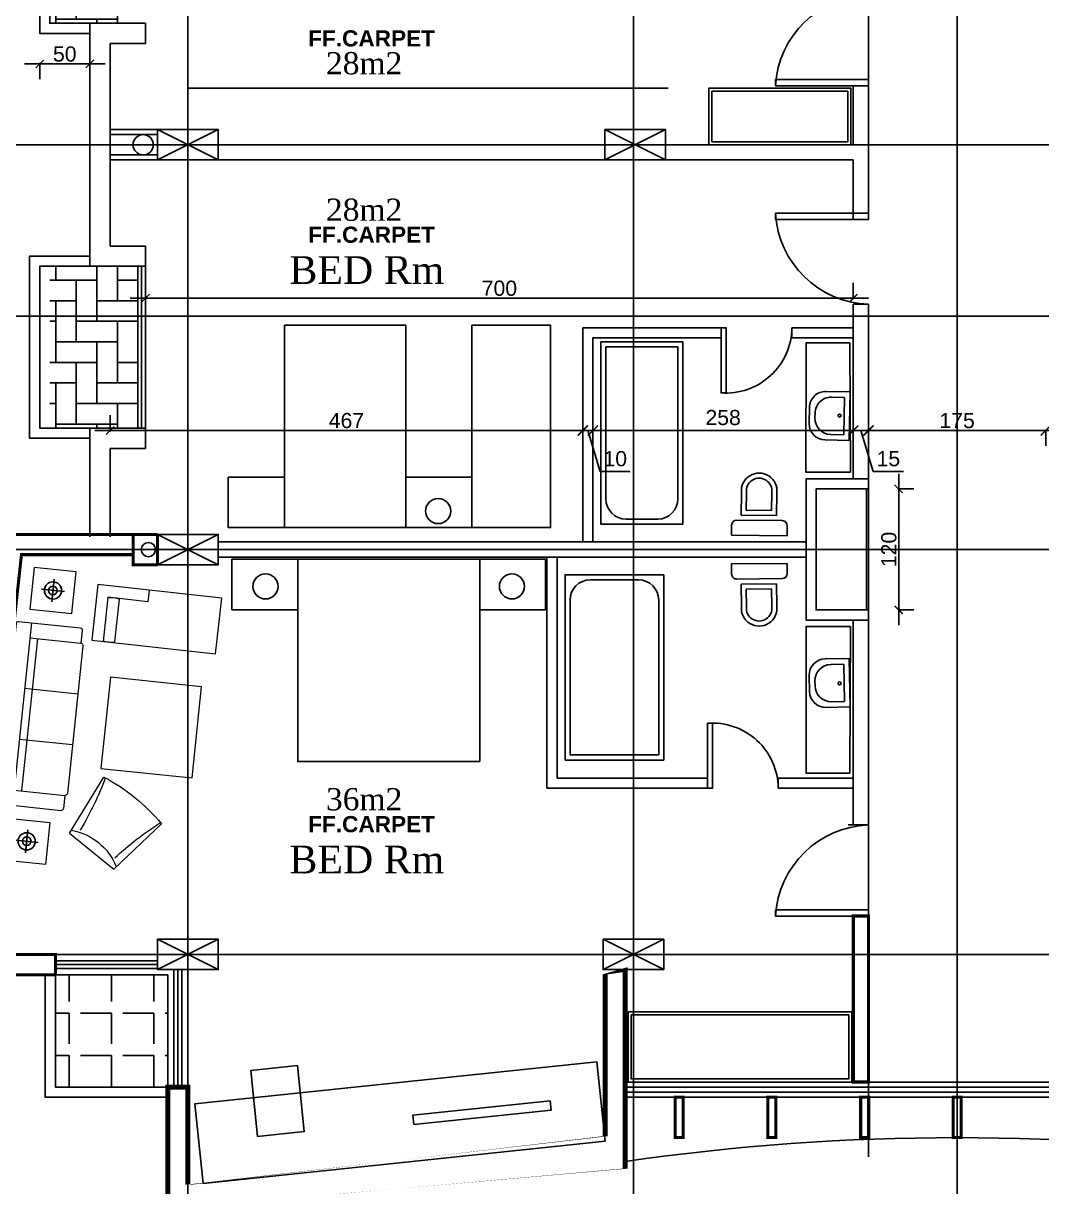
# Model space of a CAD drawing. Extents: x 250879 to 348495, y -51522 to -9360.
# Drawn here: x 302793 to 303800, y -43602 to -42452 of the extents above; entities that cross this region are included whole.
import ezdxf

# ---------------------------------------------------------------- set-up
doc = ezdxf.new("R2010")
doc.units = 0
doc.layers.get('0').update_dxf_attribs({"linetype": 'CONTINUOUS'})
doc.layers.get('DEFPOINTS').update_dxf_attribs({"color": 9, "linetype": 'CONTINUOUS'})
for name, color, linetype in [('AXIS', 1, 'CONTINUOUS'), ('COLUMN', 5, 'CONTINUOUS'), ('FURNITURE', 4, 'CONTINUOUS'), ('HATCH', 8, 'CONTINUOUS'), ('TEXT', 3, 'CONTINUOUS'), ('TRUSS', 2, 'CONTINUOUS'), ('WALL', 7, 'CONTINUOUS'), ('WALL1', 2, 'CONTINUOUS')]:
    doc.layers.add(name, color=color, linetype=linetype)
doc.layers.add('FURN', color=126, linetype='CONTINUOUS', lineweight=9)
doc.styles.get("Standard").update_dxf_attribs({"font": 'sanss___.ttf', "height": 15})
doc.styles.add('style2', font='romantic.ttf', dxfattribs={"height": 50})
doc.styles.add('STYLE4', font='arialbd.ttf', dxfattribs={"height": 0.2})
doc.dimstyles.get("Standard").update_dxf_attribs({"dimtxt": 15, "dimasz": 10, "dimexe": 10, "dimexo": 30, "dimgap": 5, "dimtad": 1, "dimdec": 0, "dimdsep": 46, "dimtxsty": 'Standard', "dimblk1": 'ARCHTICK', "dimblk2": 'ARCHTICK', "dimsah": 1, "dimcen": 2.5, "dimdle": 15, "dimclrd": 3, "dimclre": 3, "dimclrt": 3, "dimazin": 0, "dimtfac": 1, "dimtdec": 0, "dimtmove": 2, "dimatfit": 2, "dimldrblk": 'ARCHTICK', "dimfxl": 1.045499999999997, "dimfxlon": 1, "dimtolj": 1, "dimtzin": 0, "dimarcsym": 0})
doc.dimstyles.new('STANDARD$0', dxfattribs={"dimscale": 0, "dimtxt": 12, "dimasz": 8, "dimexe": 15, "dimexo": 0.0625, "dimgap": 2, "dimtad": 1, "dimdec": 0, "dimzin": 0, "dimdsep": 46, "dimtxsty": 'Standard', "dimblk1": 'ARCHTICK', "dimblk2": 'ARCHTICK', "dimsah": 1, "dimcen": 0.09, "dimdle": 15, "dimclrd": 3, "dimclre": 3, "dimclrt": 3, "dimazin": 0, "dimtfac": 1, "dimtdec": 0, "dimtofl": 0, "dimtmove": 1, "dimatfit": 3, "dimldrblk": 'ARCHTICK', "dimfxl": 1.045499999999997, "dimfxlon": 1, "dimtolj": 1, "dimtzin": 0, "dimarcsym": 0})

# ---------------------------------------------------------------- blocks, each defined once
blk = doc.blocks.new('_ARCHTICK')
at = {"color": 0, "linetype": 'ByBlock', "const_width": 0.15}
blk.add_lwpolyline([(-0.5, -0.5), (0.5, 0.5)], dxfattribs=at)
blk = doc.blocks.new('*D2094')
at = {"layer": 'DEFPOINTS', "color": 0, "linetype": 'ByBlock', "ltscale": 3, "transparency": 16777216}
for p in [(303818.8067199876, -42836.8319740825), (303803.8067199876, -42838.80206414259), (303818.8067199876, -42854.42774559551)]:
    blk.add_point(p, dxfattribs=at)
at = {"layer": 'WALL1', "color": 3, "linetype": 'ByBlock', "lineweight": -2, "ltscale": 3, "transparency": 16777216}
for p, q in [((303788.8067199876, -42854.42774559551), (303833.8067199876, -42854.42774559551)), ((303803.8067199876, -42854.42774559551), (303803.8067199876, -42864.42774559551)), ((303811.3067199876, -42854.42774559551), (303832.8374892184, -42884.77389944166)), ((303818.8067199876, -42854.42774559551), (303818.8067199876, -42864.42774559551)), ((303832.8374892184, -42884.77389944166), (303862.7551846916, -42884.77389944166))]:
    blk.add_line(p, q, dxfattribs=at)
at = {"layer": 'WALL1', "color": 3, "linetype": 'ByBlock', "lineweight": -2, "ltscale": 3, "transparency": 16777216, "xscale": 10, "yscale": 10, "zscale": 10, "rotation": 180}
blk.add_blockref('_ARCHTICK', (303803.8067199876, -42854.42774559551), dxfattribs=at)
at = {"layer": 'WALL1', "color": 3, "linetype": 'ByBlock', "lineweight": -2, "ltscale": 3, "transparency": 16777216, "xscale": 10, "yscale": 10, "zscale": 10}
blk.add_blockref('_ARCHTICK', (303818.8067199876, -42854.42774559551), dxfattribs=at)
at = {"layer": 'WALL1', "color": 3, "linetype": 'ByBlock', "ltscale": 3, "transparency": 16777216, "insert": (303847.796336955, -42872.0475619931), "char_height": 15, "attachment_point": 5}
blk.add_mtext('\\A1;15', dxfattribs=at)
blk = doc.blocks.new('HWB')
at = {"layer": 'FURNITURE'}
for p, q in [((-0.5999999999999979, 0), (0, 0)), ((-0.5999999999999979, -0.3), (-0.5999999999999979, 0)), ((0, 0), (0, -0.3)), ((-0.5300000000000012, -0.0700000000000001), (-0.0700000000000003, -0.0700000000000001)), ((-0.5299999999999976, -0.2299999999999999), (-0.5300000000000012, -0.0700000000000001)), ((-0.0700000000000003, -0.0700000000000001), (-0.0700000000000003, -0.23)), ((-0.2699999999999996, -0.43), (-0.3299999999999983, -0.4299999999999999)), ((-0.1999999999999993, -0.5), (-0.3999999999999986, -0.5))]:
    blk.add_line(p, q, dxfattribs=at)
blk.add_circle((-0.3057465459824762, -0.1263234344937352), 0.018766870451285, dxfattribs=at)
for centre, start, end in [((-0.3299999999999983, -0.2299999999999999), 180, 270), ((-0.2699999999999996, -0.23), 270, 0), ((-0.3999999999999986, -0.3), 180, 270), ((-0.1999999999999993, -0.3), 270, 0)]:
    blk.add_arc(centre, 0.2, start, end, dxfattribs=at)
blk = doc.blocks.new('WC')
at = {"layer": 'FURNITURE'}
for p, q in [((0, 0), (0.5500000000000007, 0)), ((3.6e-15, -0.1), (0, 0)), ((0.5500000000000007, 0), (0.5500000000000043, -0.1)), ((0.5000000000000036, -0.15), (0.0500000000000043, -0.15)), ((0.0936863190779427, -0.2), (0.0936863190779427, -0.4221003212595088)), ((0.4436863190779441, -0.2), (0.0936863190779427, -0.2)), ((0.4436863190779441, -0.4221003212595664), (0.4436863190779441, -0.2)), ((0.1436863190779434, -0.25), (0.1436863190779398, -0.424999999999541)), ((0.3936863190779469, -0.25), (0.1436863190779434, -0.25)), ((0.3936863190779505, -0.4249999999996228), (0.3936863190779469, -0.25))]:
    blk.add_line(p, q, dxfattribs=at)
for centre, radius, start, end in [((0.0500000000000043, -0.1), 0.05, 180, 270), ((0.5000000000000036, -0.1), 0.05, 270, 0), ((0.2686863190779398, -0.440885276755189), 0.1760053253540855, 173.8731819763697, 6.126818023611337), ((0.2686863190779398, -0.440885276755189), 0.1260053253540855, 172.7575472510479, 7.242452748914515)]:
    blk.add_arc(centre, radius, start, end, dxfattribs=at)
blk = doc.blocks.new('*D2098')
at = {"layer": 'DEFPOINTS', "color": 0, "linetype": 'ByBlock', "ltscale": 3, "transparency": 16777216}
for p in [(303613.5340404042, -42836.8319740825), (303628.5340404042, -42838.80206414259), (303613.5340404042, -42854.42774559551)]:
    blk.add_point(p, dxfattribs=at)
at = {"layer": 'WALL1', "color": 3, "linetype": 'ByBlock', "lineweight": -2, "ltscale": 3, "transparency": 16777216}
for p, q in [((303643.5340404042, -42854.42774559551), (303598.5340404042, -42854.42774559551)), ((303613.5340404042, -42854.42774559551), (303613.5340404042, -42864.42774559551)), ((303621.0340404042, -42854.42774559551), (303633.2377441079, -42895.10675794119)), ((303628.5340404042, -42854.42774559551), (303628.5340404042, -42864.42774559551)), ((303633.2377441079, -42895.10675794119), (303663.1554395811, -42895.10675794119))]:
    blk.add_line(p, q, dxfattribs=at)
at = {"layer": 'WALL1', "color": 3, "linetype": 'ByBlock', "lineweight": -2, "ltscale": 3, "transparency": 16777216, "xscale": 10, "yscale": 10, "zscale": 10, "rotation": 180}
blk.add_blockref('_ARCHTICK', (303613.5340404042, -42854.42774559551), dxfattribs=at)
at = {"layer": 'WALL1', "color": 3, "linetype": 'ByBlock', "lineweight": -2, "ltscale": 3, "transparency": 16777216, "xscale": 10, "yscale": 10, "zscale": 10}
blk.add_blockref('_ARCHTICK', (303628.5340404042, -42854.42774559551), dxfattribs=at)
at = {"layer": 'WALL1', "color": 3, "linetype": 'ByBlock', "ltscale": 3, "transparency": 16777216, "insert": (303648.1965918445, -42882.38042049263), "char_height": 15, "attachment_point": 5}
blk.add_mtext('\\A1;15', dxfattribs=at)
blk = doc.blocks.new('*D2099')
at = {"layer": 'DEFPOINTS', "color": 0, "linetype": 'ByBlock', "ltscale": 3, "transparency": 16777216}
for p in [(303356.0109185567, -42831.74052374006), (303613.5340404042, -42836.8319740825), (303356.0109185567, -42854.42774559551)]:
    blk.add_point(p, dxfattribs=at)
at = {"layer": 'WALL1', "color": 3, "linetype": 'ByBlock', "lineweight": -2, "ltscale": 3, "transparency": 16777216}
for p, q in [((303628.5340404042, -42854.42774559551), (303341.0109185567, -42854.42774559551)), ((303356.0109185567, -42854.42774559551), (303356.0109185567, -42864.42774559551)), ((303613.5340404042, -42854.42774559551), (303613.5340404042, -42864.42774559551))]:
    blk.add_line(p, q, dxfattribs=at)
at = {"layer": 'WALL1', "color": 3, "linetype": 'ByBlock', "lineweight": -2, "ltscale": 3, "transparency": 16777216, "xscale": 10, "yscale": 10, "zscale": 10, "rotation": 180}
blk.add_blockref('_ARCHTICK', (303356.0109185567, -42854.42774559551), dxfattribs=at)
at = {"layer": 'WALL1', "color": 3, "linetype": 'ByBlock', "lineweight": -2, "ltscale": 3, "transparency": 16777216, "xscale": 10, "yscale": 10, "zscale": 10}
blk.add_blockref('_ARCHTICK', (303613.5340404042, -42854.42774559551), dxfattribs=at)
at = {"layer": 'WALL1', "color": 3, "linetype": 'ByBlock', "ltscale": 3, "transparency": 16777216, "insert": (303484.7724794804, -42841.70140814695), "char_height": 15, "attachment_point": 5}
blk.add_mtext('\\A1;258', dxfattribs=at)
blk = doc.blocks.new('*D2100')
at = {"layer": 'DEFPOINTS', "color": 0, "linetype": 'ByBlock', "ltscale": 3, "transparency": 16777216}
for p in [(303346.0109185567, -42831.74052374006), (303356.0109185567, -42831.74052374006), (303346.0109185567, -42854.42774559551)]:
    blk.add_point(p, dxfattribs=at)
at = {"layer": 'WALL1', "color": 3, "linetype": 'ByBlock', "lineweight": -2, "ltscale": 3, "transparency": 16777216}
for p, q in [((303346.0109185567, -42854.42774559551), (303336.0109185567, -42854.42774559551)), ((303346.0109185567, -42854.42774559551), (303346.0109185567, -42864.42774559551)), ((303356.0109185567, -42854.42774559551), (303346.0109185567, -42854.42774559551)), ((303356.0109185567, -42854.42774559551), (303346.0109185567, -42854.42774559551)), ((303351.0109185567, -42854.42774559551), (303363.2146222604, -42895.10675794119)), ((303356.0109185567, -42854.42774559551), (303356.0109185567, -42864.42774559551)), ((303356.0109185567, -42854.42774559551), (303366.0109185567, -42854.42774559551)), ((303363.2146222604, -42895.10675794119), (303392.9882848118, -42895.10675794119))]:
    blk.add_line(p, q, dxfattribs=at)
at = {"layer": 'WALL1', "color": 3, "linetype": 'ByBlock', "lineweight": -2, "ltscale": 3, "transparency": 16777216, "xscale": 10, "yscale": 10, "zscale": 10}
blk.add_blockref('_ARCHTICK', (303346.0109185567, -42854.42774559551), dxfattribs=at)
at = {"layer": 'WALL1', "color": 3, "linetype": 'ByBlock', "lineweight": -2, "ltscale": 3, "transparency": 16777216, "xscale": 10, "yscale": 10, "zscale": 10, "rotation": 180}
blk.add_blockref('_ARCHTICK', (303356.0109185567, -42854.42774559551), dxfattribs=at)
at = {"layer": 'WALL1', "color": 3, "linetype": 'ByBlock', "ltscale": 3, "transparency": 16777216, "insert": (303378.1014535361, -42882.38042049263), "char_height": 15, "attachment_point": 5}
blk.add_mtext('\\A1;10', dxfattribs=at)
blk = doc.blocks.new('COLUMN')
at = {"layer": 'AXIS'}
for p, q in [((236924.6994773077, -9644.256519553426), (236984.6994773077, -9674.256519553426)), ((236984.6994773077, -9644.256519553426), (236924.6994773077, -9674.256519553426))]:
    blk.add_line(p, q, dxfattribs=at)
at = {"layer": 'COLUMN'}
blk.add_lwpolyline([(236924.6994773077, -9644.256519553426), (236984.6994773077, -9644.256519553426), (236984.6994773077, -9674.256519553426), (236924.6994773077, -9674.256519553426)], close=True, dxfattribs=at)
blk = doc.blocks.new('*D2109')
at = {"layer": 'DEFPOINTS', "color": 0, "linetype": 'Continuous', "transparency": 16777216}
for p in [(303628.5340404041, -42854.42774559556), (303628.5340404041, -42854.42774559551), (303803.8067199877, -42854.42774559545)]:
    blk.add_point(p, dxfattribs=at)
at = {"layer": 'WALL', "color": 3, "linetype": 'Continuous', "lineweight": -2, "transparency": 16777216}
for p, q in [((303628.5340404041, -42854.42774559551), (303628.5340404041, -42839.42774559551)), ((303818.8067199877, -42854.42774559551), (303613.5340404041, -42854.42774559551)), ((303803.8067199877, -42854.42774559551), (303803.8067199877, -42869.42774559551))]:
    blk.add_line(p, q, dxfattribs=at)
at = {"layer": 'WALL', "color": 3, "linetype": 'Continuous', "lineweight": -2, "transparency": 16777216, "xscale": 8, "yscale": 8, "zscale": 8, "rotation": 180}
blk.add_blockref('_ARCHTICK', (303628.5340404041, -42854.42774559551), dxfattribs=at)
at = {"layer": 'WALL', "color": 3, "linetype": 'Continuous', "lineweight": -2, "transparency": 16777216, "xscale": 8, "yscale": 8, "zscale": 8}
blk.add_blockref('_ARCHTICK', (303803.8067199877, -42854.42774559551), dxfattribs=at)
at = {"layer": 'WALL', "color": 3, "linetype": 'Continuous', "transparency": 16777216, "insert": (303716.170380196, -42844.70140814695), "char_height": 15, "attachment_point": 5}
blk.add_mtext('\\A1;175', dxfattribs=at)
blk = doc.blocks.new('*D2110')
at = {"layer": 'DEFPOINTS', "color": 0, "linetype": 'Continuous', "transparency": 16777216}
for p in [(302878.5340404041, -42854.42774559551), (303346.0109185567, -42854.42774559551), (302878.5340404041, -42872.0804595817)]:
    blk.add_point(p, dxfattribs=at)
at = {"layer": 'WALL', "color": 3, "linetype": 'Continuous', "lineweight": -2, "transparency": 16777216}
for p, q in [((302878.5340404041, -42855.47324559551), (302878.5340404041, -42839.42774559551)), ((303346.0109185567, -42854.42774559551), (303346.0109185567, -42839.42774559551)), ((303361.0109185567, -42854.42774559551), (302863.5340404041, -42854.42774559551))]:
    blk.add_line(p, q, dxfattribs=at)
at = {"layer": 'WALL', "color": 3, "linetype": 'Continuous', "lineweight": -2, "transparency": 16777216, "xscale": 8, "yscale": 8, "zscale": 8, "rotation": 180}
blk.add_blockref('_ARCHTICK', (302878.5340404041, -42854.42774559551), dxfattribs=at)
at = {"layer": 'WALL', "color": 3, "linetype": 'Continuous', "lineweight": -2, "transparency": 16777216, "xscale": 8, "yscale": 8, "zscale": 8}
blk.add_blockref('_ARCHTICK', (303346.0109185567, -42854.42774559551), dxfattribs=at)
at = {"layer": 'WALL', "color": 3, "linetype": 'Continuous', "transparency": 16777216, "insert": (303112.2724794804, -42844.69112008111), "char_height": 15, "attachment_point": 5}
blk.add_mtext('\\A1;467', dxfattribs=at)
blk = doc.blocks.new('*D2111')
at = {"layer": 'DEFPOINTS', "color": 0, "linetype": 'Continuous', "transparency": 16777216}
for p in [(303628.5340404042, -42912.20967710655), (303628.5340404042, -43031.78665578376), (303658.4552853223, -43031.78665578376)]:
    blk.add_point(p, dxfattribs=at)
at = {"layer": 'WALL', "color": 3, "linetype": 'Continuous', "lineweight": -2, "transparency": 16777216}
for p, q in [((303658.4552853223, -42897.20967710655), (303658.4552853223, -43046.78665578376)), ((303657.4097853223, -42912.20967710655), (303673.4552853223, -42912.20967710655)), ((303657.4097853223, -43031.78665578376), (303673.4552853223, -43031.78665578376))]:
    blk.add_line(p, q, dxfattribs=at)
at = {"layer": 'WALL', "color": 3, "linetype": 'Continuous', "lineweight": -2, "transparency": 16777216, "xscale": 8, "yscale": 8, "zscale": 8}
for p, rotation in [((303658.4552853223, -42912.20967710655), 90), ((303658.4552853223, -43031.78665578376), 270)]:
    blk.add_blockref('_ARCHTICK', p, dxfattribs=dict(at, rotation=rotation))
at = {"layer": 'WALL', "color": 3, "linetype": 'Continuous', "transparency": 16777216, "insert": (303648.7289478737, -42971.99816644511), "char_height": 15, "attachment_point": 5, "rotation": 90}
blk.add_mtext('\\A1;120', dxfattribs=at)
blk = doc.blocks.new('A$C237F6A72')
at = {"layer": 'FURNITURE', "color": 1}
for p, q in [((-150, 0), (150, 0)), ((0, -150), (0, 150))]:
    blk.add_line(p, q, dxfattribs=at)
at = {"layer": 'FURNITURE', "color": 2}
blk.add_circle((0, 0), 112.5, dxfattribs=at)
at = {"layer": 'FURNITURE', "color": 1}
blk.add_circle((0, 0), 56.25, dxfattribs=at)
blk = doc.blocks.new('sof4')
at = {"layer": 'FURN'}
for p, q in [((310711.8590727946, -66838.30616509654), (310711.9696682334, -66799.80632394725)), ((310711.9696682334, -66799.80632394725), (310750.4695093674, -66799.91691937679)), ((310750.4695093674, -66799.91691937679), (310750.3589139378, -66838.4167605261)), ((310576.7898944574, -66809.73596225698), (310690.8894236624, -66809.40819762029)), ((310576.9366847548, -66860.8357514188), (310576.7898944574, -66809.73596225698)), ((310643.6396186235, -66809.54392837474), (310643.6697810134, -66820.04388505183)), ((310690.8894236624, -66809.40819762029), (310691.0362139599, -66860.5079867821)), ((310643.6697810134, -66820.04388505183), (310680.419629377, -66819.93831668726)), ((310669.9210709522, -66820.4552299531), (310670.0344931118, -66859.93909599398)), ((310680.419629377, -66819.93831668726), (310680.5362572846, -66860.53814917199)), ((310750.3589139378, -66838.4167605261), (310711.8590727946, -66838.30616509654)), ((310700.613748491, -66852.52218521343), (310700.5795644491, -66864.42213611412)), ((310759.4195383507, -66850.59110326134), (310702.719772304, -66850.42822635599)), ((310747.519587452, -66850.55691921947), (310747.0369892139, -67018.5562260445)), ((310761.5134972078, -66852.69712707473), (310761.0429639256, -67016.49645122892)), ((310691.0362139599, -66860.5079867821), (310576.9366847548, -66860.8357514188)), ((310698.4735406361, -66866.51609497156), (310698.0834403936, -67002.31553465352)), ((310747.4793709322, -66864.55686145558), (310700.5795644491, -66864.42213611412)), ((310740.4793998153, -66864.53675319566), (310740.0772346169, -67004.53617554846)), ((310586.1583030853, -66976.09390936217), (310586.3996022044, -66892.09425594549)), ((310586.3996022044, -66892.09425594549), (310670.3992556069, -66892.33555506452)), ((310670.3992556069, -66892.33555506452), (310670.1579564878, -66976.3352084812)), ((310698.3455180479, -66911.08257775374), (310747.3453158661, -66911.22333557319)), ((310698.2114629818, -66957.74905187135), (310747.2112607999, -66957.88980969078)), ((310670.1579564878, -66976.3352084812), (310586.1583030853, -66976.09390936217)), ((310692.2781989138, -67038.42858129632, -129.5000000000005), (310666.5329775208, -66983.92182745891, -129.5000000000005)), ((310700.1773992507, -67004.42155846691), (310700.1432152088, -67016.32150936761)), ((310747.0772057337, -67004.55628380839), (310700.1773992507, -67004.42155846691)), ((310758.9369401126, -67018.59041008636), (310702.2371740659, -67018.427533181)), ((310648.5329539038, -67066.71909362529, -129.5000000000005), (310609.3839237405, -67020.88072459589, -129.5000000000005)), ((310692.2781989138, -67038.42858129632, -129.5000000000005), (310648.5329539038, -67066.71909362529, -129.5000000000005)), ((310711.3066801375, -67030.60190142988), (310711.1960847172, -67069.10174257922)), ((310749.8065212808, -67030.71249685944), (310711.3066801375, -67030.60190142988)), ((310749.6959258512, -67069.21233800876), (310749.8065212808, -67030.71249685944)), ((310711.1960847172, -67069.10174257922), (310749.6959258512, -67069.21233800876))]:
    blk.add_line(p, q, dxfattribs=at)
at = {"layer": 'FURN', "extrusion": (0, 0, -1)}
for centre, major_axis, ratio, start_param, end_param in [((310675.2551654022, -66849.72216318153), (-21.03575461048462, -21.03575461048462), 0.999999999999561, 2.17591654456125, 2.530727210802588), ((310675.2003553371, -66830.64200037555), (21.03575461049818, -21.03575461049817), 0.9999999999984527, 0.6051202177653576, 0.9599308840066992)]:
    blk.add_ellipse(centre, major_axis=major_axis, ratio=ratio, start_param=start_param, end_param=end_param, dxfattribs=at)
at = {"layer": 'FURN'}
for centre, major_axis, ratio, start_param, end_param in [((310702.7137398261, -66852.5282176914), (-1.484924240314714, 1.484924240314714), 0.9999999999853907, -0.7882707759022399, 0.7825255508929287), ((310759.4135058727, -66852.69109459675), (1.484924240315464, 1.484924240315464), 0.9999999999844601, 5.494914531262545, 7.0657108580596), ((310700.5735319711, -66866.52212744954), (-1.484924240314714, 1.484924240314714), 0.9999999999853907, -0.7882707759022399, 0.7825255508929287), ((310936.3105632148, -67463.73920160359, -129.5000000000005), (-300.1553933368281, 464.126314870148), 0.5624999999374991, -0.1096708657004264, 0.1096708661087809), ((310781.8018174208, -67008.19766940255, -129.5000000000005), (-87.30070557346038, 158.0209706872537), 0.5554791621747982, 1.129114965734713, 1.432360539564239), ((310700.1834317286, -67002.3215671315), (-1.484924240321457, 1.484924240321457), 0.9999999999763083, 0.78252555089747, 2.353321877683012), ((310702.2432065438, -67016.32754184559), (1.484924240315464, 1.484924240315463), 0.9999999999843809, 2.353321877672712, 3.924118204497563), ((310758.9429725906, -67016.49041875094), (1.484924240322159, 1.484924240322158), 0.9999999999754433, 3.924118204474315, 5.494914531258036), ((310584.2396062213, -67135.96323958992, -129.5000000000005), (-108.3030513917697, 144.4385316561531), 0.5554791622173312, -1.432360539158576, -1.129114965333148), ((310779.8800258947, -67221.8527307522, -129.5000000000005), (-114.9358307094838, 177.7237548749509), 0.4964280931547385, -0.252972749208586, 0.2529727495352738)]:
    blk.add_ellipse(centre, major_axis=major_axis, ratio=ratio, start_param=start_param, end_param=end_param, dxfattribs=at)
at = {"layer": 'FURN', "extrusion": (0, 0, -1), "xscale": 0.06999999998515705, "yscale": 0.06999999998515705, "zscale": -0.06999999999999999, "rotation": 0.1645885730766123}
for p in [(-310731.1642910808, -66819.11154223667), (-310730.5013029941, -67049.90711971931)]:
    blk.add_blockref('A$C237F6A72', p, dxfattribs=at)
blk = doc.blocks.new('*D1651')
at = {"layer": 'DEFPOINTS', "color": 0, "linetype": 'Continuous', "transparency": 16777216}
for p in [(302913.5340404041, -42723.63052602953), (302913.5340404041, -42735.68913711767), (303613.5340404042, -42744.9788693805)]:
    blk.add_point(p, dxfattribs=at)
at = {"layer": 'WALL', "color": 3, "linetype": 'Continuous', "lineweight": -2, "transparency": 16777216}
for p, q in [((302913.5340404041, -42724.67602602953), (302913.5340404041, -42708.63052602953)), ((303613.5340404042, -42724.67602602953), (303613.5340404042, -42708.63052602953)), ((303628.5340404042, -42723.63052602953), (302898.5340404041, -42723.63052602953))]:
    blk.add_line(p, q, dxfattribs=at)
at = {"layer": 'WALL', "color": 3, "linetype": 'Continuous', "lineweight": -2, "transparency": 16777216, "xscale": 8, "yscale": 8, "zscale": 8, "rotation": 180}
blk.add_blockref('_ARCHTICK', (302913.5340404041, -42723.63052602953), dxfattribs=at)
at = {"layer": 'WALL', "color": 3, "linetype": 'Continuous', "lineweight": -2, "transparency": 16777216, "xscale": 8, "yscale": 8, "zscale": 8}
blk.add_blockref('_ARCHTICK', (303613.5340404042, -42723.63052602953), dxfattribs=at)
at = {"layer": 'WALL', "color": 3, "linetype": 'Continuous', "transparency": 16777216, "insert": (303263.5340404041, -42713.90418858096), "char_height": 15, "attachment_point": 5}
blk.add_mtext('\\A1;700', dxfattribs=at)
blk = doc.blocks.new('*D1766')
at = {"layer": 'DEFPOINTS', "color": 0, "linetype": 'Continuous', "transparency": 16777216}
for p in [(302808.9027341888, -42461.9158733158), (302858.5340404041, -42461.9158733158), (302808.9027341888, -42492.10242848048)]:
    blk.add_point(p, dxfattribs=at)
at = {"layer": 'WALL', "color": 3, "linetype": 'Continuous', "lineweight": -2, "transparency": 16777216}
for p, q in [((302808.9027341888, -42491.05692848048), (302808.9027341888, -42507.10242848048)), ((302858.5340404041, -42491.05692848048), (302858.5340404041, -42507.10242848048)), ((302873.5340404041, -42492.10242848048), (302793.9027341888, -42492.10242848048))]:
    blk.add_line(p, q, dxfattribs=at)
at = {"layer": 'WALL', "color": 3, "linetype": 'Continuous', "lineweight": -2, "transparency": 16777216, "xscale": 8, "yscale": 8, "zscale": 8, "rotation": 180}
blk.add_blockref('_ARCHTICK', (302808.9027341888, -42492.10242848048), dxfattribs=at)
at = {"layer": 'WALL', "color": 3, "linetype": 'Continuous', "lineweight": -2, "transparency": 16777216, "xscale": 8, "yscale": 8, "zscale": 8}
blk.add_blockref('_ARCHTICK', (302858.5340404041, -42492.10242848048), dxfattribs=at)
at = {"layer": 'WALL', "color": 3, "linetype": 'Continuous', "transparency": 16777216, "insert": (302833.7183872964, -42482.37609103192), "char_height": 15, "attachment_point": 5}
blk.add_mtext('\\A1;50', dxfattribs=at)

msp = doc.modelspace()

# ---------------------------------------------------------------- hatches: boundary and pattern name
at = {"layer": 'AXIS'}
h = msp.add_hatch(dxfattribs=at)
h.set_pattern_fill('AR-HBONE', color=256, scale=0.2, angle=45, style=0)
h.set_pattern_definition([(90, (541483.1772568962, -31312.57706062943), (20.32, 20.32000000000001), [60.96000000000001, -20.32]), (7.016709298534877e-15, (541483.1772568962, -31292.25707447983), (20.32, 20.32000000000001), [60.96000000000001, -20.32])])
h.paths.add_polyline_path([(302818.9027341888, -42291.9158733158), (302818.9027341888, -42451.9158733158), (302905.8761596057, -42451.9158733158), (302905.8761596057, -42291.9158733158)])
h = msp.add_hatch(dxfattribs=at)
h.set_pattern_fill('AR-HBONE', color=256, scale=0.2, angle=45, style=0)
h.set_pattern_definition([(90, (541483.1772568962, -31712.74164689532), (20.32, 20.32000000000001), [60.96000000000001, -20.32]), (7.016709298534877e-15, (541483.1772568962, -31692.42166074572), (20.32, 20.32000000000001), [60.96000000000001, -20.32])])
h.paths.add_polyline_path([(302818.9027341888, -42692.0804595817), (302818.9027341888, -42852.0804595817), (302905.8761596057, -42852.0804595817), (302905.8761596057, -42692.0804595817)])
h = msp.add_hatch(dxfattribs=at)
h.set_pattern_fill('ANGLE', color=256, scale=6, style=0)
h.set_pattern_definition([(180, (541431.5061972954, -52231.4192722681), (0, -41.91), [30.48, -11.43]), (270, (541431.5061972954, -52231.4192722681), (41.91, -2.566247367613279e-15), [30.48, -11.43])])
h.paths.add_polyline_path([(302824.4706858156, -43503.39069356932), (302935.5340404042, -43503.39069356926), (302935.5340404042, -43392.32733898074), (302824.4706858156, -43392.32733898103)])

# ---------------------------------------------------------------- linework, layer by layer
for p, q in [((302955.5340404041, -39780.65993761762), (302955.5340404041, -43803.29106769748)), ((303396.0109185566, -39780.65993761762), (303396.0109185566, -43810.85676950975)), ((303716.1703801959, -43962.01042742735), (303716.1703801959, -40045.98190001406)), ((302592.1842586139, -42571.99816644875), (304937.5515459523, -42571.99816644875)), ((304836.3765586365, -42972.16275271685), (302494.7892144407, -42972.16275271241)), ((302595.9642017565, -42972.16275271473), (304937.5515459523, -42972.16275271473)), ((302600.6777706598, -43372.32733898071), (304937.5515459523, -43372.32733898071))]:
    msp.add_line(p, q, dxfattribs=at)
at = {"layer": 'FURNITURE'}
for p, q in [((303628.5340404039, -42513.61983645544), (303536.5706894518, -42513.61983645544)), ((303430.5340404041, -42516.16852923412), (302955.5340404041, -42516.16852923412)), ((302955.5340404041, -42516.16852923412), (302955.5340404041, -42556.99816644875)), ((303628.5340404041, -42639.71613555541), (303536.5706894519, -42639.71613555541)), ((303628.534040404, -42729.71613555541), (303613.5340404041, -42729.71613555541)), ((303628.534040404, -42729.71613555543), (303613.5340404041, -42729.71613555541)), ((303628.534040404, -42729.71613555541), (303613.5340404041, -42729.71613555541)), ((303628.534040404, -42729.71613555541), (303613.5340404041, -42729.71613555541)), ((303628.534040404, -43244.31627004759), (303608.534040404, -43244.31627004759)), ((303628.534040404, -43244.31627004759), (303608.534040404, -43244.31627004759)), ((303628.534040404, -43244.31627004759), (303608.534040404, -43244.31627004759)), ((303628.534040404, -43244.31627004759), (303608.534040404, -43244.31627004759)), ((303628.5340404041, -43334.31627004757), (303536.5706894519, -43334.31627004754))]:
    msp.add_line(p, q, dxfattribs=at)
at = {"layer": 'FURNITURE', "ltscale": 3}
for points in [[(302858.5340404041, -42461.9158733158), (302808.9027341888, -42461.9158733158), (302808.9027341888, -42281.9158733158), (302858.5340404041, -42281.9158733158)], [(302872.2051000049, -42451.9158733158), (302818.9027341888, -42451.9158733158), (302818.9027341888, -42291.9158733158), (302872.2051000049, -42291.9158733158), (302872.2051000049, -42291.9158733158)], [(302858.5340404041, -42862.0804595817), (302798.9027341888, -42862.0804595817), (302798.9027341888, -42682.0804595817), (302858.5340404041, -42682.0804595817)], [(302872.2051000049, -42852.0804595817), (302808.9027341888, -42852.0804595817), (302808.9027341888, -42692.0804595817), (302872.2051000049, -42692.0804595817), (302872.2051000049, -42692.0804595817)], [(302935.5340404043, -43392.32733898074), (302824.4706858157, -43392.32733898109)], [(302935.5340404042, -43392.32733898065), (302935.5340404042, -43523.39069356923)]]:
    msp.add_lwpolyline(points, dxfattribs=at)
at = {"layer": 'FURNITURE', "flags": 128}
for points in [[(303628.534040404, -42513.61983645544), (303536.5706894518, -42513.61983645544), (303536.5706894518, -42507.61983645541), (303628.5340404039, -42507.61983645544), (303628.5340404039, -42513.61983645544)], [(303628.5340404041, -42639.71613555541), (303536.5706894519, -42639.71613555541), (303536.5706894519, -42645.71613555543), (303628.5340404041, -42645.71613555541), (303628.5340404041, -42639.71613555541)], [(303628.5340404042, -43334.31627004754), (303536.5706894519, -43334.31627004754), (303536.5706894519, -43328.31627004754), (303628.5340404041, -43328.31627004754), (303628.5340404041, -43334.31627004757)]]:
    msp.add_lwpolyline(points, dxfattribs=at)
at = {"layer": 'FURNITURE'}
for points in [[(303470.5340404042, -42572.16852923412), (303470.5340404042, -42516.16852923412), (303611.0762233763, -42516.16852923412), (303611.0762233763, -42572.16852923412)], [(303445.0538702276, -42947.02624414971), (303363.8459452781, -42947.02624414971), (303363.8459452781, -42766.84819317978), (303445.0538702277, -42766.84819317978)], [(302995.4120722614, -42900.4382099841), (302995.4120722614, -42950.4382099841), (303051.1114232517, -42950.4382099841), (303051.1114232517, -42900.4382099841)], [(303426.0273849803, -42996.97008874773), (303328.3993252038, -42996.97008874773), (303328.3993252038, -43180.14813971766), (303426.0273849803, -43180.14813971766)], [(303610.7138407913, -43048.28665579092), (303610.0662071944, -43193.15539155754), (303566.8633476501, -43193.15539155754), (303566.7359941957, -43048.28665579092)], [(302935.5340404041, -43392.32733898074), (302824.4706858156, -43392.32733898079), (302824.4706858156, -43503.39069356932), (302935.5340404041, -43503.39069356926)], [(303390.9811594981, -43429.12960722878), (303612.0727859444, -43429.12960722855), (303612.0727859444, -43498.39069356937), (303390.9811594982, -43498.3906935696)], [(303393.9811594981, -43432.12960722878), (303609.0727859444, -43432.12960722855), (303609.0727859444, -43495.39069356937), (303393.9811594982, -43495.3906935696)]]:
    msp.add_lwpolyline(points, close=True, dxfattribs=at)
for points in [[(303473.5340404042, -42569.16852923412), (303473.5340404042, -42519.16852923412), (303608.0762233763, -42519.16852923412), (303608.0762233763, -42569.16852923412), (303473.5340404042, -42569.16852923412)], [(303628.5340404041, -42912.20967710655), (303628.5340404041, -43031.78665578376), (303626.5340404041, -43031.78665578376), (303626.5340404041, -42912.20967710655), (303628.5340404041, -42912.20967710655)], [(302814.4706858156, -43392.32733898071), (302814.4706858156, -43513.39069356932), (302935.5340404042, -43513.39069356926)], [(304044.3330887987, -43498.39069356926), (303388.0076715933, -43498.39069356924)], [(304044.3330887987, -43513.39069356926), (303388.0076715933, -43513.39069356924)]]:
    msp.add_lwpolyline(points, dxfattribs=at)
at = {"layer": 'FURNITURE', "ltscale": 3}
for points in [[(302905.8761596057, -42692.0804595817), (302913.5340404041, -42692.0804595817), (302913.5340404041, -42852.08045958161), (302905.8761596057, -42852.08045958161)], [(302925.5340404042, -43386.15627937996), (302925.5340404041, -43378.49839858163), (302824.4706858157, -43378.49839858185), (302824.4706858157, -43386.15627938018)], [(302941.705100005, -43387.32733898071), (302949.3629808033, -43387.32733898071), (302949.3629808033, -43503.39069356923), (302941.705100005, -43503.39069356923)], [(303368.0076715934, -43556.95864519625), (302970.4406978982, -43598.67543688302), (302962.187312108, -43520.0194933483), (303359.7542858032, -43478.30270166154)], [(303063.7643376581, -43482.17553478597), (303017.5613816563, -43487.02362131823), (303024.3984534352, -43552.18189035507), (303070.601409437, -43547.33380382281)], [(303313.7129579696, -43516.91139370369), (303178.0724690951, -43531.14418061272), (303179.0422916164, -43540.38672754036), (303314.682780491, -43526.15394063133)]]:
    msp.add_lwpolyline(points, close=True, dxfattribs=at)
at = {"layer": 'FURNITURE', "linetype": 'Continuous'}
for points in [[(303171.1114232517, -42750.4382099841), (303171.1114232517, -42950.4382099841), (303051.1114232517, -42950.4382099841), (303051.1114232517, -42750.4382099841), (303171.1114232517, -42750.4382099841)], [(303236.1114232517, -42750.4382099841), (303236.1114232517, -42950.4382099841), (303314.1114232517, -42950.4382099841), (303314.1114232517, -42750.4382099841), (303236.1114232517, -42750.4382099841)], [(303171.1114232517, -42950.4382099841), (303236.1114232517, -42950.4382099841), (303236.1114232517, -42900.4382099841), (303171.1114232517, -42900.4382099841), (303171.1114232517, -42950.4382099841)], [(303064.0607609237, -42981.63858997039), (302999.0607609237, -42981.63858997055), (302999.0607609238, -43031.63858997055), (303064.0607609238, -43031.63858997039), (303064.0607609237, -42981.63858997039)], [(303244.0607609242, -43181.63858997009), (303244.0607609237, -42981.63858997009), (303064.0607609237, -42981.63858997039), (303064.0607609242, -43181.63858997039), (303244.0607609242, -43181.63858997009)], [(303244.0607609237, -42981.63858997009), (303309.0607609237, -42981.63858996992), (303309.0607609238, -43031.63858996992), (303244.0607609238, -43031.63858997009), (303244.0607609237, -42981.63858997009)]]:
    msp.add_lwpolyline(points, dxfattribs=at)
at = {"layer": 'FURNITURE', "linetype": 'Continuous', "flags": 128}
for points in [[(303482.8049391881, -42752.95427105843), (303482.8049391881, -42817.25958812903), (303487.8049391881, -42817.25958812903), (303487.8049391881, -42752.95427105843), (303482.8049391881, -42752.95427105843)], [(303469.3222326995, -43208.04206183904), (303469.3222326995, -43143.73674476844), (303474.3222326995, -43143.73674476844), (303474.3222326995, -43208.04206183904), (303469.3222326995, -43208.04206183904)]]:
    msp.add_lwpolyline(points, dxfattribs=at)
at = {"layer": 'FURNITURE', "linetype": 'Continuous'}
msp.add_lwpolyline([(303610.7138407913, -42895.70967710655), (303610.0662071944, -42767.84094133993), (303566.8633476502, -42767.84094133993), (303566.707927175, -42895.70967710652)], close=True, dxfattribs=at)
at = {"layer": 'FURNITURE'}
for points in [[(303420.0538702276, -42942.02624414971), (303388.8459452781, -42942.02624414971, -0.414213562373095), (303368.8459452781, -42922.02624414971), (303368.8459452781, -42771.84819317978), (303440.0538702277, -42771.84819317978), (303440.0538702277, -42922.02624414971, -0.414213562373095)], [(303401.0273849803, -43001.97008874773), (303353.3993252038, -43001.97008874773, 0.414213562373095), (303333.3993252038, -43021.97008874773), (303333.3993252038, -43175.14813971766), (303421.0273849803, -43175.14813971766), (303421.0273849803, -43021.97008874773, 0.414213562373095)]]:
    msp.add_lwpolyline(points, format="xyb", close=True, dxfattribs=at)
for centre, start, end in [((303632.0149085523, -42519.16140599245), 92.08653554906778, 176.677090669251), ((303632.0149085526, -42634.17456601839), 183.3229093311652, 267.9134644509323), ((303632.0149085526, -43339.85783958459), 92.08653554906778, 176.6770906688348)]:
    msp.add_arc(centre, 95.6049577828679, start, end, dxfattribs=at)
at = {"layer": 'FURNITURE', "linetype": 'Continuous'}
for centre, start, end in [((303487.4736608512, -42752.08960567251), 265.9023798065259, 359.2417294422438), ((303487.4736608512, -42752.08960567251), 265.9023798065259, 359.2417294422438), ((303487.4736608512, -42752.08960567251), 265.9023798065259, 359.2417294422438), ((303473.9909543627, -43208.90672722496), 0.7582705577561374, 94.09762019347416), ((303473.9909543627, -43208.90672722496), 0.7582705577561374, 94.09762019347416), ((303473.9909543627, -43208.90672722493), 0.7582705577561374, 94.09762019347416)]:
    msp.add_arc(centre, 65.33700004860707, start, end, dxfattribs=at)
at = {"layer": 'FURNITURE', "ltscale": 3}
msp.add_arc((303716.170380198, -45848.67304006586), 2295.2945464966, 81.78014382834317, 98.21985617165682, dxfattribs=at)
at = {"layer": 'HATCH', "linetype": 'ByBlock', "ltscale": 3}
for p, q in [((303628.534040404, -42586.99816644875), (303628.534040404, -42406.04206183904)), ((302985.5340404041, -42571.99816644876), (303397.8067199877, -42571.99816644875)), ((303628.5340404041, -43572.22847926696), (303628.5340404041, -43234.31627004757))]:
    msp.add_line(p, q, dxfattribs=at)
at = {"layer": 'HATCH', "color": 2, "linetype": 'ByBlock', "ltscale": 3}
for centre in [(303202.9563319838, -42934.07348357958), (303032.2158521916, -43008.55289569347), (303275.9056696559, -43008.55289569301)]:
    msp.add_circle(centre, 12.39140320860242, dxfattribs=at)
at = {"layer": 'WALL', "ltscale": 3}
for p, q in [((303628.5340404041, -42571.99816644878), (303628.5340404042, -42496.04206183907)), ((303613.5340404041, -42571.99816644878), (303613.5340404042, -42513.61983645544)), ((303613.5340404041, -42513.61983645544), (303628.5340404039, -42513.61983645544)), ((302878.5340404041, -42556.99816644873), (302925.5340404041, -42556.99816644873)), ((302878.5340404041, -42561.99816644873), (302925.5340404041, -42561.99816644873)), ((302985.5340404041, -42571.99816644876), (303371.0109185566, -42571.99816644876)), ((302985.5340404041, -42571.99816644876), (303367.8067199877, -42571.99816644876)), ((303427.8067199877, -42571.99816644876), (303628.5340404042, -42571.99816644876)), ((303628.5340404041, -42571.99816644876), (303628.5340404041, -42645.71613555541)), ((303628.5340404041, -42571.99816644876), (303628.5340404041, -42645.71613555541)), ((302878.5340404041, -42581.99816644876), (302925.5340404041, -42581.99816644876)), ((302878.5340404041, -42586.99816644876), (302925.5340404041, -42586.99816644876)), ((302981.2613608206, -42586.99816644876), (303613.5340404042, -42586.99816644876)), ((303613.5340404041, -42586.99816644876), (303613.5340404041, -42645.71613555541)), ((303613.5340404041, -42586.99816644876), (303613.5340404041, -42645.71613555541)), ((303613.5340404044, -42639.71613555541), (303628.5340404041, -42639.71613555541)), ((303613.5340404041, -42729.71613555541), (303613.5340404041, -42902.20967710655)), ((303613.5340404041, -42729.71613555541), (303613.5340404041, -42902.20967710655)), ((303346.0109185567, -42964.49816644872), (303346.0109185567, -42752.95427105843)), ((303443.9976687968, -42752.95427105843), (303346.0109185567, -42752.95427105843)), ((303482.8049391881, -42752.95427105843), (303426.0109185567, -42752.95427105843)), ((303482.8049391881, -42752.95427105846), (303482.804939188, -42767.95427105846)), ((303482.8049391881, -42752.95427105846), (303482.804939188, -42767.95427105846)), ((303482.8049391881, -42752.95427105846), (303482.804939188, -42767.95427105846)), ((303613.5340404041, -42752.95427105843), (303552.8049391881, -42752.95427105843)), ((303613.5340404042, -42752.95427105843), (303613.5340404042, -42902.20967710655)), ((303628.5340404042, -42752.95427105846), (303628.5340404042, -42971.99816644875)), ((303628.5340404042, -42752.95427105843), (303628.5340404042, -43244.31627004759)), ((303356.0109185567, -42964.49816644872), (303356.0109185567, -42762.9542710584)), ((303482.8049391881, -42762.95427105843), (303356.0109185567, -42762.9542710584)), ((303613.5340404042, -42762.95427105843), (303552.804939188, -42762.95427105843)), ((303613.5340404042, -42762.95427105843), (303613.5340404042, -42902.20967710655)), ((303628.5340404041, -42765.99034376395), (303628.5340404042, -43534.6649017778)), ((303628.5340404041, -42765.99034376395), (303628.5340404042, -43534.6649017778)), ((302985.5340404041, -42964.49816644872), (303566.707927175, -42964.49816644872)), ((303403.5340404042, -42964.49816644872), (303566.707927175, -42964.49816644872)), ((303403.5340404042, -42964.49816644872), (303566.707927175, -42964.49816644872)), ((303628.5340404042, -43244.31627004759), (303628.5340404042, -42971.99816644872)), ((303628.5340404041, -43244.31627004759), (303628.5340404042, -42971.99816644872)), ((302985.5340404041, -42979.49816644872), (303566.707927175, -42979.49816644872)), ((303310.5642984823, -42979.49816644872), (303310.5642984823, -43208.04206183901)), ((303320.5642984823, -42979.49816644873), (303320.5642984823, -43198.04206183904)), ((303613.5340404041, -43041.79790154379), (303613.5340404042, -43244.31627004759)), ((303613.5340404041, -43041.79790154379), (303613.5340404042, -43244.31627004759)), ((303613.5340404042, -43041.79790154378), (303613.5340404042, -43244.31627004759)), ((303469.3222326995, -43208.04206183901), (303469.3222326995, -43193.04206183901)), ((303469.3222326995, -43208.04206183898), (303469.3222326995, -43193.04206183898)), ((303469.3222326995, -43208.04206183898), (303469.3222326995, -43193.04206183898)), ((303469.3222326995, -43198.04206183904), (303320.5642984823, -43198.04206183904)), ((303613.5340404042, -43198.04206183904), (303539.3222326995, -43198.04206183901)), ((303408.5510487224, -43208.04206183904), (303310.5642984823, -43208.04206183901)), ((303469.3222326995, -43208.04206183904), (303390.5642984823, -43208.04206183904)), ((303613.5340404041, -43208.04206183903), (303539.3222326995, -43208.04206183904)), ((303628.5340404044, -43371.99816644873), (303628.5340404047, -43328.31627004753)), ((303613.5340404045, -43334.31627004752), (303613.5340404042, -43498.39069356926)), ((303613.5340404045, -43334.31627004752), (303613.5340404042, -43498.39069356926)), ((303613.5340404044, -43371.99816644873), (303613.5340404047, -43334.31627004752))]:
    msp.add_line(p, q, dxfattribs=at)
at = {"layer": 'WALL', "linetype": 'Continuous', "ltscale": 3}
for p, q in [((303628.5340404042, -42571.99816644876), (303628.5340404042, -42586.99816644876)), ((303628.5340404042, -42571.99816644874), (303628.5340404042, -42645.71613555541)), ((303613.5340404041, -42586.99816644876), (303613.5340404042, -42645.71613555541)), ((303613.5340404042, -42729.71613555541), (303613.5340404042, -42788.40488901783)), ((303628.5340404042, -42729.71613555541), (303628.5340404042, -42788.40488901783))]:
    msp.add_line(p, q, dxfattribs=at)
at = {"layer": 'WALL', "linetype": 'Continuous'}
for p, q in [((303628.534040404, -42729.71613555541), (303613.5340404041, -42729.71613555541)), ((303628.534040404, -42729.71613555543), (303613.5340404041, -42729.71613555541)), ((303628.534040404, -42729.71613555541), (303613.5340404041, -42729.71613555541)), ((303628.534040404, -42729.71613555541), (303613.5340404041, -42729.71613555541)), ((303552.8049391881, -42752.95427105843), (303552.804939188, -42762.95427105843)), ((303539.3222326995, -43208.04206183904), (303539.3222326995, -43198.04206183901)), ((303628.534040404, -43244.31627004759), (303608.534040404, -43244.31627004759)), ((303628.534040404, -43244.31627004759), (303608.534040404, -43244.31627004759)), ((303628.534040404, -43244.31627004759), (303608.534040404, -43244.31627004759)), ((303628.534040404, -43244.31627004759), (303608.534040404, -43244.31627004759))]:
    msp.add_line(p, q, dxfattribs=at)
at = {"layer": 'WALL', "color": 4, "linetype": 'Continuous'}
msp.add_xline((336888.4563271703, -42741.55403033179), (-1, 0), dxfattribs=at)
at = {"layer": 'WALL', "linetype": 'Continuous', "ltscale": 3}
for points in [[(302858.5340404041, -42451.9158733158), (302858.5340404041, -42571.99816644875)], [(302858.5340404041, -42451.9158733158), (302878.5340404041, -42451.9158733158), (302913.5340404041, -42451.9158733158), (302913.5340404041, -42471.9158733158), (302878.5340404041, -42471.9158733158)], [(302878.5340404041, -42471.9158733158), (302878.5340404041, -42571.99816644875)], [(302858.5340404041, -42692.0804595817), (302858.5340404041, -42571.99816644875)], [(302858.5340404041, -42692.0804595817), (302858.5340404041, -42571.99816644875)], [(302878.5340404041, -42672.0804595817), (302878.5340404041, -42571.99816644875)], [(302878.5340404041, -42672.0804595817), (302878.5340404041, -42571.99816644875)], [(302858.5340404041, -42692.0804595817), (302878.5340404041, -42692.0804595817), (302913.5340404041, -42692.0804595817), (302913.5340404041, -42672.0804595817), (302878.5340404041, -42672.0804595817)], [(302858.5340404041, -42692.0804595817), (302878.5340404041, -42692.0804595817), (302913.5340404041, -42692.0804595817), (302913.5340404041, -42672.0804595817), (302878.5340404041, -42672.0804595817)], [(302858.5340404041, -42959.49816644871), (302858.5340404041, -42852.0804595817)], [(302858.5340404041, -42852.0804595817), (302878.5340404041, -42852.0804595817), (302913.5340404041, -42852.0804595817), (302913.5340404041, -42872.0804595817), (302878.5340404041, -42872.0804595817)], [(302858.5340404041, -42959.49816644871), (302858.5340404041, -42852.0804595817)], [(302858.5340404041, -42852.0804595817), (302878.5340404041, -42852.0804595817), (302913.5340404041, -42852.0804595817), (302913.5340404041, -42872.0804595817), (302878.5340404041, -42872.0804595817)], [(302878.5340404041, -42959.49816644871), (302878.5340404041, -42872.0804595817)], [(302878.5340404041, -42957.16275271306), (302878.5340404041, -42872.0804595817)], [(304044.3330887987, -43503.39069356926), (303388.0076715933, -43503.39069356924)], [(304044.3330887987, -43508.39069356926), (303388.0076715933, -43508.39069356924)]]:
    msp.add_lwpolyline(points, dxfattribs=at)
at = {"layer": 'WALL', "linetype": 'Continuous'}
for points in [[(303613.5340404041, -42513.61983645544), (303628.534040404, -42513.61983645544), (303628.534040404, -42571.99816644875), (303613.5340404041, -42571.99816644875)], [(302901.4360055968, -42957.16275271618), (302925.5340404041, -42957.16275271618), (302925.5340404041, -42987.16275271473), (302901.4360055968, -42987.16275271473)]]:
    msp.add_lwpolyline(points, close=True, dxfattribs=at)
at = {"layer": 'WALL', "ltscale": 3}
msp.add_lwpolyline([(303628.5340404041, -43041.78665579095), (303566.7360289308, -43041.8329868018), (303566.7360289308, -42902.20967710655), (303628.5340404041, -42902.20967710655), (303628.5340404041, -42912.20967710655), (303576.7079271749, -42912.20967710655), (303576.7079271749, -43031.78665579095), (303628.5340404041, -43031.78665579095), (303628.5415375684, -43041.78665017019)], dxfattribs=at)
at = {"layer": 'WALL', "linetype": 'Continuous', "const_width": 3}
for points in [[(302824.4706858161, -43392.32733897934), (302727.621783589, -43392.32733897879), (302770.9027341888, -42957.16275271289), (302925.5340404012, -42957.16275271618)], [(302925.5340404012, -42987.16275271618), (302901.4360055968, -42987.16275271618), (302901.4360055968, -42957.16275271618)], [(302925.5340404012, -42957.16275271618), (302925.5340404041, -42987.16275271473)], [(302901.4360055968, -42977.16275271319), (302790.9027341887, -42977.16275271294), (302747.6217835891, -43372.32733897884), (302824.4706858161, -43372.32733897902), (302824.4706858161, -43392.32733897902)], [(303613.5340404045, -43334.31627004754), (303628.5340404044, -43334.31627004754), (303628.5340404041, -43498.39069356926), (303613.5340404042, -43498.39069356926), (303613.5340404049, -43334.3162700475)], [(303445.2613608206, -43513.39069356926), (303445.2613608206, -43553.37849356926), (303445.2613608206, -43513.39069356925), (303445.2613608206, -43553.37849356926), (303437.2613608206, -43553.37849356926), (303437.2613608206, -43513.39069356926), (303445.2613608206, -43513.39069356926)], [(303536.8977006123, -43513.39069356926), (303536.8977006123, -43553.37849356926), (303536.8977006124, -43513.39069356925), (303536.8977006123, -43553.37849356926), (303528.8977006123, -43553.37849356926), (303528.8977006123, -43513.39069356926), (303536.8977006123, -43513.39069356926)], [(303628.5340404041, -43513.39069356926), (303628.5340404041, -43553.37849356926), (303628.5340404041, -43513.39069356925), (303628.5340404041, -43553.37849356926), (303620.5340404041, -43553.37849356926), (303620.5340404041, -43513.39069356926), (303628.5340404041, -43513.39069356926)], [(303628.9646748615, -43513.39069356926), (303628.9646748615, -43553.37849356926), (303628.9646748615, -43513.39069356925), (303628.9646748615, -43553.37849356926), (303620.9646748615, -43553.37849356926), (303620.9646748615, -43513.39069356926), (303628.9646748615, -43513.39069356926)], [(303712.1703801959, -43513.39069356926), (303712.1703801959, -43553.37849356926), (303712.1703801959, -43513.39069356925), (303712.1703801959, -43553.37849356926), (303720.1703801959, -43553.37849356926), (303720.1703801959, -43513.39069356926), (303712.1703801959, -43513.39069356926)]]:
    msp.add_lwpolyline(points, dxfattribs=at)
at = {"layer": 'WALL', "linetype": 'Continuous', "ltscale": 3, "const_width": 5}
msp.add_lwpolyline([(302935.5340404056, -43503.39069356882), (302935.5340404061, -43620.23959579589), (303388.0076715935, -43576.95864519613), (303388.0076715931, -43402.32733897939), (303388.0076715931, -43387.32733898067), (303368.0076715931, -43387.32733898073), (303368.0076715934, -43556.95864519625), (302955.5340404061, -43600.23959579583), (302955.5340404059, -43503.39069356882), (302935.5340404059, -43503.39069356882)], dxfattribs=at)
at = {"layer": 'WALL', "linetype": 'Continuous'}
for centre, radius in [((302911.2529027496, -42571.99816644876), 10.0000000000291), ((302916.4186330301, -42972.16275271618), 7.047040715464391)]:
    msp.add_circle(centre, radius, dxfattribs=at)
at = {"layer": 'WALL1'}
for p, q in [((302909.7051000049, -42852.08045958161), (302909.7051000049, -42692.0804595817)), ((302824.4706858157, -43382.32733898103), (302925.5340404041, -43382.32733898078)), ((302945.5340404041, -43503.39069356923), (302945.5340404042, -43387.32733898071))]:
    msp.add_line(p, q, dxfattribs=at)
at = {"layer": 'WALL1', "linetype": 'ByBlock', "ltscale": 3}
for p, q in [((303618.5340404041, -43031.78665579095), (303628.5340404041, -43031.78665579095)), ((303613.5340404044, -43334.31627004754), (303628.5340404041, -43334.31627004757))]:
    msp.add_line(p, q, dxfattribs=at)

# ---------------------------------------------------------------- block references
at = {"layer": 'FURNITURE'}
for name, p, xscale, yscale, zscale, rotation in [('HWB', (303609.5288122196, -42864.27525782436), 79.99999999998091, 79.99999999998091, 79.99999999998091, 268.8797346422357), ('WC', (303493.0884167528, -42957.99339580524), -99.9999999999921, 100, 100, 179.4523384702027), ('WC', (303493.0884167528, -42986.33210962337), 99.99999999999206, 99.99999999999206, 99.99999999999206, 0.5476615295762884), ('HWB', (303609.5288122196, -43079.72107507311), -79.99999999998091, 80, 80, 271.1202653577642)]:
    msp.add_blockref(name, p, dxfattribs=dict(at, xscale=xscale, yscale=yscale, zscale=zscale, rotation=rotation))
at = {"layer": 'TRUSS', "linetype": 'Continuous', "xscale": -1.080000000098415, "yscale": 1.080000000014856, "zscale": 1.079999999999836, "rotation": 353.8564306186348}
msp.add_blockref('sof4', (644207.4140240499, -7177.214077449193), dxfattribs=at)
at = {"layer": 'WALL', "linetype": 'Continuous'}
for p in [(66000.83456309646, -32912.74164689532), (66443.10724267998, -32912.74164689532), (66000.83456309646, -33312.9062331613), (66000.83456309646, -33713.07081942728), (66441.31144124892, -33713.07081942728)]:
    msp.add_blockref('COLUMN', p, dxfattribs=at)

# ---------------------------------------------------------------- texts
at = {"layer": 'TEXT'}
for s, insert, char_height, width, attachment_point, style in [('FF.CARPET', (303199.8123358535, -42458.84564103826), 16, 173.1975406105419, 3, 'STYLE4'), ('28m2', (303167.5207327294, -42480.44428142712), 21.952, 364.57448, 3, 'style2'), ('28m2', (303167.5207327294, -42647.50615028914), 21.952, 364.57448, 9, 'style2'), ('FF.CARPET', (303199.8123358536, -42669.10479067801), 16, 173.1975406105419, 9, 'STYLE4'), ('BED Rm', (303208.9908835302, -42682.12165114746), 27.44, 455.7181, 3, 'style2'), ('36m2', (303167.5207327294, -43230.13917409904), 21.952, 364.57448, 9, 'style2'), ('FF.CARPET', (303199.8123358536, -43251.73781448791), 16, 203.1975406105419, 9, 'STYLE4'), ('BED Rm', (303208.9908835302, -43264.75467495736), 27.44, 455.7181, 3, 'style2')]:
    msp.add_mtext(s, dxfattribs=dict(at, insert=insert, char_height=char_height, width=width, attachment_point=attachment_point, style=style))

# ---------------------------------------------------------------- dimensions: what is measured, and where the dimension line sits
at = {"layer": 'WALL', "linetype": 'Continuous'}
for base, p1, p2, picture, middle in [((302808.9027341888, -42492.10242848048), (302858.5340404041, -42461.9158733158), (302808.9027341888, -42461.9158733158), '*D1766', (302833.7183872964, -42482.37609103192)), ((302913.5340404041, -42723.63052602953), (303613.5340404042, -42744.9788693805), (302913.5340404041, -42735.68913711767), '*D1651', (303263.5340404041, -42713.90418858096)), ((302878.5340404041, -42854.42774559551), (303346.0109185567, -42854.42774559551), (302878.5340404041, -42872.0804595817), '*D2110', (303112.2724794804, -42844.69112008111)), ((303628.5340404041, -42854.42774559551), (303803.8067199877, -42854.42774559545), (303628.5340404041, -42854.42774559556), '*D2109', (303716.170380196, -42844.70140814695))]:
    dim = msp.add_linear_dim(base=base, p1=p1, p2=p2, dimstyle='STANDARD$0', override={"dimscale": 1}, dxfattribs=at)
    dim.commit()
    dim.dimension.update_dxf_attribs({"geometry": picture, "text_midpoint": middle})
dim = msp.add_linear_dim(base=(303658.4552853223, -43031.78665578376), p1=(303628.5340404042, -42912.20967710655), p2=(303628.5340404042, -43031.78665578376), angle=90, dimstyle='STANDARD$0', override={"dimscale": 1}, dxfattribs=at)
dim.commit()
dim.dimension.update_dxf_attribs({"geometry": '*D2111', "text_midpoint": (303648.7289478737, -42971.99816644511)})
at = {"layer": 'WALL1', "linetype": 'ByBlock', "ltscale": 3}
for base, p1, p2, picture, middle in [((303346.0109185567, -42854.42774559551), (303356.0109185567, -42831.74052374006), (303346.0109185567, -42831.74052374006), '*D2100', (303368.2146222604, -42882.38042049263)), ((303356.0109185567, -42854.42774559551), (303613.5340404042, -42836.8319740825), (303356.0109185567, -42831.74052374006), '*D2099', (303484.7724794804, -42841.70140814695)), ((303613.5340404042, -42854.42774559551), (303628.5340404042, -42838.80206414259), (303613.5340404042, -42836.8319740825), '*D2098', (303638.2377441079, -42882.38042049263))]:
    dim = msp.add_linear_dim(base=base, p1=p1, p2=p2, angle=180, dimstyle='Standard', override={"dimtmove": 1}, dxfattribs=at)
    dim.commit()
    dim.dimension.update_dxf_attribs({"geometry": picture, "text_midpoint": middle})
dim = msp.add_linear_dim(base=(303818.8067199876, -42854.42774559551), p1=(303803.8067199876, -42838.80206414259), p2=(303818.8067199876, -42836.8319740825), dimstyle='Standard', override={"dimtmove": 1}, dxfattribs=at)
dim.commit()
dim.dimension.update_dxf_attribs({"geometry": '*D2094', "text_midpoint": (303837.8374892184, -42884.77389944166), "dimtype": 160})

doc.saveas('drawing.dxf')
